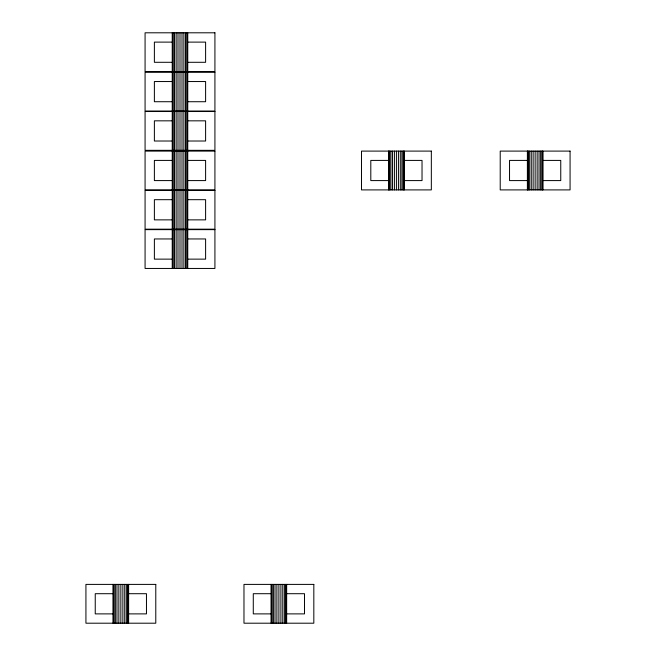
<?xml version="1.0" encoding="UTF-8"?>
<svg xmlns="http://www.w3.org/2000/svg" width="656" height="656" viewBox="0 0 656 656"><rect width="100%" height="100%" fill="white"/><g stroke="black" fill="none" stroke-linecap="round" stroke-linejoin="round"><path stroke-width="0.98" d="M172.233 42.115L154.381 42.115L154.381 62.295L172.233 62.295M187.755 42.115L205.607 42.115L205.607 62.295L187.755 62.295M172.233 81.541L154.381 81.541L154.381 101.721L172.233 101.721M187.755 81.541L205.607 81.541L205.607 101.721L187.755 101.721M172.233 120.835L154.381 120.835L154.381 141.015L172.233 141.015M187.755 120.835L205.607 120.835L205.607 141.015L187.755 141.015M172.233 160.408L154.381 160.408L154.381 180.589L172.233 180.589M187.755 160.408L205.607 160.408L205.607 180.589L187.755 180.589M388.655 160.408L370.804 160.408L370.804 180.589L388.655 180.589M404.178 160.408L422.029 160.408L422.029 180.589L404.178 180.589M527.383 160.408L509.532 160.408L509.532 180.589L527.383 180.589M542.906 160.408L560.757 160.408L560.757 180.589L542.906 180.589M172.233 199.686L154.381 199.686L154.381 219.867L172.233 219.867M187.755 199.686L205.607 199.686L205.607 219.867L187.755 219.867M172.233 238.956L154.381 238.956L154.381 259.136L172.233 259.136M187.755 238.956L205.607 238.956L205.607 259.136L187.755 259.136M113.094 593.705L95.243 593.705L95.243 613.885L113.094 613.885M128.617 593.705L146.468 593.705L146.468 613.885L128.617 613.885M271.133 593.705L253.282 593.705L253.282 613.885L271.133 613.885M286.656 593.705L304.507 593.705L304.507 613.885L286.656 613.885M542.906 151.101L542.906 189.904M542.643 151.101L542.643 189.904M541.864 151.101L541.864 189.904M540.634 151.101L540.634 189.904M539.027 151.101L539.027 189.904M537.149 151.101L537.149 189.904M535.14 151.101L535.14 189.904M533.131 151.101L533.131 189.904M531.262 151.101L531.262 189.904M529.654 151.101L529.654 189.904M528.424 151.101L528.424 189.904M527.645 151.101L527.645 189.904M527.383 151.101L527.383 189.904M404.178 151.101L404.178 189.904M403.916 151.101L403.916 189.904M403.137 151.101L403.137 189.904M401.907 151.101L401.907 189.904M400.299 151.101L400.299 189.904M398.422 151.101L398.422 189.904M396.413 151.101L396.413 189.904M394.404 151.101L394.404 189.904M392.534 151.101L392.534 189.904M390.927 151.101L390.927 189.904M389.697 151.101L389.697 189.904M388.918 151.101L388.918 189.904M388.655 151.101L388.655 189.904M286.656 584.398L286.656 623.2M286.393 584.398L286.393 623.2M285.614 584.398L285.614 623.2M284.384 584.398L284.384 623.2M282.777 584.398L282.777 623.2M280.907 584.398L280.907 623.2M278.898 584.398L278.898 623.2M276.889 584.398L276.889 623.2M275.012 584.398L275.012 623.2M273.404 584.398L273.404 623.2M272.174 584.398L272.174 623.2M271.395 584.398L271.395 623.2M271.133 584.398L271.133 623.2M187.755 32.8L187.755 71.602M187.755 72.226L187.755 111.028M187.755 111.52L187.755 150.331M187.755 151.101L187.755 189.904M187.755 190.371L187.755 229.174M187.755 229.641L187.755 268.452M187.493 32.8L187.493 71.602M187.493 72.226L187.493 111.028M187.493 111.52L187.493 150.331M187.493 151.101L187.493 189.904M187.493 190.371L187.493 229.174M187.493 229.641L187.493 268.452M186.714 32.8L186.714 71.602M186.714 72.226L186.714 111.028M186.714 111.52L186.714 150.331M186.714 151.101L186.714 189.904M186.714 190.371L186.714 229.174M186.714 229.641L186.714 268.452M185.484 32.8L185.484 71.602M185.484 72.226L185.484 111.028M185.484 111.52L185.484 150.331M185.484 151.101L185.484 189.904M185.484 190.371L185.484 229.174M185.484 229.641L185.484 268.452M183.877 32.8L183.877 71.602M183.877 72.226L183.877 111.028M183.877 111.52L183.877 150.331M183.877 151.101L183.877 189.904M183.877 190.371L183.877 229.174M183.877 229.641L183.877 268.452M182.007 32.8L182.007 71.602M182.007 72.226L182.007 111.028M182.007 111.52L182.007 150.331M182.007 151.101L182.007 189.904M182.007 190.371L182.007 229.174M182.007 229.641L182.007 268.452M179.998 32.8L179.998 71.602M179.998 72.226L179.998 111.028M179.998 111.52L179.998 150.331M179.998 151.101L179.998 189.904M179.998 190.371L179.998 229.174M179.998 229.641L179.998 268.452M177.989 32.8L177.989 71.602M177.989 72.226L177.989 111.028M177.989 111.52L177.989 150.331M177.989 151.101L177.989 189.904M177.989 190.371L177.989 229.174M177.989 229.641L177.989 268.452M176.12 32.8L176.12 71.602M176.12 72.226L176.12 111.028M176.12 111.52L176.12 150.331M176.12 151.101L176.12 189.904M176.12 190.371L176.12 229.174M176.12 229.641L176.12 268.452M174.504 32.8L174.504 71.602M174.504 72.226L174.504 111.028M174.504 111.52L174.504 150.331M174.504 151.101L174.504 189.904M174.504 190.371L174.504 229.174M174.504 229.641L174.504 268.452M173.274 32.8L173.274 71.602M173.274 72.226L173.274 111.028M173.274 111.52L173.274 150.331M173.274 151.101L173.274 189.904M173.274 190.371L173.274 229.174M173.274 229.641L173.274 268.452M172.503 32.8L172.503 71.602M172.503 72.226L172.503 111.028M172.503 111.52L172.503 150.331M172.503 151.101L172.503 189.904M172.503 190.371L172.503 229.174M172.503 229.641L172.503 268.452M172.233 32.8L172.233 71.602M172.233 72.226L172.233 111.028M172.233 111.52L172.233 150.331M172.233 151.101L172.233 189.904M172.233 190.371L172.233 229.174M172.233 229.641L172.233 268.452M128.617 584.398L128.617 623.2M128.355 584.398L128.355 623.2M127.576 584.398L127.576 623.2M126.346 584.398L126.346 623.2M124.738 584.398L124.738 623.2M122.869 584.398L122.869 623.2M120.86 584.398L120.86 623.2M118.851 584.398L118.851 623.2M116.973 584.398L116.973 623.2M115.366 584.398L115.366 623.2M114.136 584.398L114.136 623.2M113.357 584.398L113.357 623.2M113.094 584.398L113.094 623.2M214.922 32.8L145.074 32.8L145.074 71.602L214.922 71.602L214.922 32.8M214.922 72.226L145.074 72.226L145.074 111.028L214.922 111.028L214.922 72.226M214.922 111.52L145.074 111.52L145.074 150.331L214.922 150.331L214.922 111.52M214.922 151.101L145.074 151.101L145.074 189.904L214.922 189.904L214.922 151.101M431.336 151.101L361.489 151.101L361.489 189.904L431.336 189.904L431.336 151.101M570.072 151.101L500.216 151.101L500.216 189.904L570.072 189.904L570.072 151.101M214.922 190.371L145.074 190.371L145.074 229.174L214.922 229.174L214.922 190.371M214.922 229.641L145.074 229.641L145.074 268.452L214.922 268.452L214.922 229.641M155.784 584.398L85.928 584.398L85.928 623.2L155.784 623.2L155.784 584.398M313.822 584.398L243.975 584.398L243.975 623.2L313.822 623.2L313.822 584.398"/></g></svg>
